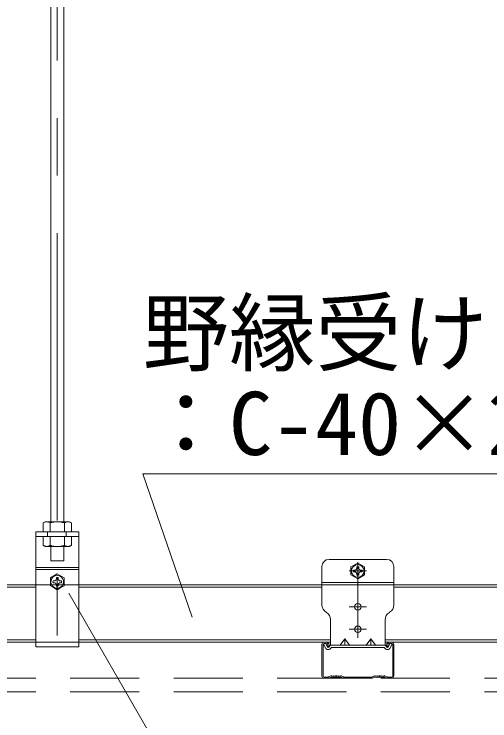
# Model space of a CAD drawing. Units: millimetres at full size, sheet at 1:40; details may follow other scales. Extents: x -7800 to 7800, y -5578 to 5485.
# Drawn here: x -4341.4 to -4010.6, y -1120.5 to -628.8 of the extents above; entities that cross this region are included whole.
import ezdxf
from ezdxf.enums import TextEntityAlignment as Align

# ---------------------------------------------------------------- set-up
doc = ezdxf.new("R2010")
doc.units = ezdxf.units.MM
doc.header["$LTSCALE"] = 40
doc.linetypes.add('CHAIN1', pattern=[8, 5, -1, 1, -1])
doc.linetypes.add('DASHED1', pattern=[1.8, 1.2, -0.6])
for name, color, linetype, lineweight in [('2-0_中心線', 4, 'CHAIN1', 9), ('2-1_吊り材', 4, 'DASHED1', 9), ('2-2_野縁受け', 3, 'Continuous', 18), ('2-3_野縁', 7, 'Continuous', 18), ('2-6_文字', 3, 'Continuous', 18), ('2-A_クリップ', 3, 'Continuous', 18), ('2-C_パネル', 4, 'DASHED1', 9)]:
    doc.layers.add(name, color=color, linetype=linetype, lineweight=lineweight)
doc.styles.add('ＭＳ ゴシック', font='')
doc.styles.get('ＭＳ ゴシック').set_extended_font_data('MS Gothic')

msp = doc.modelspace()

# ---------------------------------------------------------------- linework, layer by layer
at = {"layer": '2-0_中心線'}
for p, q in [((-4311.38, -141.16), (-4311.38, -1074.97)), ((-4102.38, -1010.16), (-4102.38, -1062.76)), ((-4108.38, -1016.16), (-4096.38, -1016.16)), ((-4096.38, -1041.16), (-4108.38, -1041.16)), ((-4096.38, -1056.76), (-4108.38, -1056.76))]:
    msp.add_line(p, q, dxfattribs=at)
at = {"layer": '2-1_吊り材', "color": 3, "linetype": 'Continuous', "lineweight": 18}
for p, q in [((-4315.88, -156.26), (-4315.88, -981.96)), ((-4306.88, -156.26), (-4306.88, -981.96))]:
    msp.add_line(p, q, dxfattribs=at)
at = {"layer": '2-1_吊り材', "color": 7, "linetype": 'Continuous', "lineweight": 18}
for p, q in [((-4319.87, -981.96), (-4321.18, -982.72)), ((-4321.18, -988.96), (-4321.18, -982.72)), ((-4319.87, -981.96), (-4315.72, -981.96)), ((-4316.28, -988.96), (-4316.28, -982.72)), ((-4315.72, -981.96), (-4302.9, -981.96)), ((-4306.48, -988.96), (-4306.48, -982.72)), ((-4302.9, -981.96), (-4301.58, -982.72)), ((-4301.58, -988.96), (-4301.58, -982.72)), ((-4326.38, -1068.96), (-4326.38, -988.96)), ((-4326.38, -988.96), (-4296.38, -988.96)), ((-4321.18, -988.96), (-4301.58, -988.96)), ((-4296.38, -988.96), (-4296.38, -1068.96)), ((-4326.38, -1013.76), (-4296.38, -1013.76)), ((-4326.38, -1015.14), (-4296.38, -1015.14)), ((-4311.43, -1018.26), (-4316.19, -1021.01)), ((-4316.19, -1021.01), (-4316.19, -1026.51)), ((-4312.03, -1020.82), (-4312.03, -1021.38)), ((-4311.43, -1018.26), (-4306.67, -1021.01)), ((-4310.83, -1020.82), (-4310.83, -1021.38)), ((-4310.83, -1020.82), (-4310.83, -1021.63)), ((-4306.67, -1021.01), (-4306.67, -1026.51)), ((-4314.03, -1027.76), (-4316.19, -1026.51)), ((-4314.37, -1023.16), (-4313.78, -1023.16)), ((-4314.37, -1024.36), (-4313.78, -1024.36)), ((-4312.03, -1026.7), (-4312.03, -1026.14)), ((-4310.83, -1026.7), (-4310.83, -1025.88)), ((-4310.83, -1026.7), (-4310.83, -1026.14)), ((-4308.49, -1023.16), (-4309.08, -1023.16)), ((-4308.49, -1024.36), (-4309.08, -1024.36)), ((-4308.83, -1027.76), (-4306.67, -1026.51)), ((-4311.43, -1029.26), (-4314.03, -1027.76)), ((-4311.43, -1029.26), (-4308.83, -1027.76)), ((-4296.38, -1068.96), (-4326.38, -1068.96))]:
    msp.add_line(p, q, dxfattribs=at)
at = {"layer": '2-1_吊り材', "color": 7, "lineweight": 18}
for p, q in [((-4326.38, -992.16), (-4296.38, -992.16)), ((-4321.18, -992.16), (-4321.18, -998.4)), ((-4301.58, -992.16), (-4321.18, -992.16)), ((-4318.21, -988.96), (-4318.21, -992.16)), ((-4316.28, -992.16), (-4316.28, -998.4)), ((-4306.48, -992.16), (-4306.48, -998.4)), ((-4305.21, -988.96), (-4305.21, -992.16)), ((-4301.58, -992.16), (-4301.58, -998.4)), ((-4319.87, -999.16), (-4321.18, -998.4)), ((-4302.9, -999.16), (-4319.87, -999.16)), ((-4315.88, -999.16), (-4315.88, -1009.2)), ((-4306.88, -999.16), (-4306.88, -1009.2)), ((-4302.9, -999.16), (-4301.58, -998.4)), ((-4315.88, -1009.2), (-4306.88, -1009.2)), ((-4296.38, -1025.76), (-4326.38, -1025.76)), ((-4296.38, -1065.76), (-4326.38, -1065.76))]:
    msp.add_line(p, q, dxfattribs=at)
at = {"layer": '2-1_吊り材', "color": 7, "linetype": 'Continuous', "lineweight": 18}
for centre, radius, start, end in [((-4317.98, -988.73), 6.81, 96.3429, 118.0413), ((-4318.9, -986.84), 4.88, 57.5712, 88.0446), ((-4311.38, -998.17), 16.22, 72.412, 107.588), ((-4303.87, -986.84), 4.88, 91.9554, 122.4288), ((-4304.79, -988.73), 6.81, 61.9587, 83.6571), ((-4311.43, -1023.76), 4.4, 294.6199, 245.3801), ((-4313.63, -1021.56), 1.6, 264.363, 6.6734), ((-4311.43, -1023.76), 3, 78.463, 101.537), ((-4309.24, -1021.56), 1.6, 173.3265, 275.637), ((-4311.43, -1023.76), 3, 168.463, 191.5133), ((-4313.63, -1025.96), 1.6, 353.3265, 95.637), ((-4311.43, -1023.76), 3, 258.463, 281.537), ((-4309.24, -1025.96), 1.6, 84.363, 186.6735), ((-4311.43, -1023.76), 3, 348.4867, 11.537), ((-4311.43, -1023.76), 4.4, 245.3801, 294.6199)]:
    msp.add_arc(centre, radius, start, end, dxfattribs=at)
at = {"layer": '2-1_吊り材', "color": 7, "lineweight": 18}
for centre, radius, start, end in [((-4317.98, -992.39), 6.81, 241.9587, 263.6571), ((-4318.9, -994.28), 4.88, 271.9554, 302.4288), ((-4311.38, -982.94), 16.22, 252.412, 287.588), ((-4303.87, -994.28), 4.88, 237.5712, 268.0446), ((-4304.79, -992.39), 6.81, 276.3429, 298.0413)]:
    msp.add_arc(centre, radius, start, end, dxfattribs=at)
at = {"layer": '2-2_野縁受け'}
for p, q in [((-4326.38, -1025.76), (-4380.38, -1025.76)), ((-4326.38, -1027.36), (-4380.38, -1027.36)), ((-4296.38, -1025.76), (-4127.38, -1025.76)), ((-4296.38, -1027.36), (-4127.38, -1027.36)), ((-4077.38, -1025.76), (-3824.38, -1025.76)), ((-4077.38, -1027.36), (-3883.41, -1027.36)), ((-4326.38, -1064.16), (-4386.38, -1064.16)), ((-4326.38, -1065.76), (-4386.38, -1065.76)), ((-4296.38, -1064.16), (-4121.38, -1064.16)), ((-4296.38, -1065.76), (-4121.38, -1065.76)), ((-4083.38, -1064.16), (-3883.41, -1064.16)), ((-4083.38, -1065.76), (-3818.38, -1065.76))]:
    msp.add_line(p, q, dxfattribs=at)
at = {"layer": '2-3_野縁'}
for p, q in [((-4124.38, -1065.76), (-4125.88, -1065.76)), ((-4124.38, -1066.56), (-4125.88, -1066.56)), ((-4078.88, -1065.76), (-4080.38, -1065.76)), ((-4078.88, -1066.56), (-4080.38, -1066.56)), ((-4127.38, -1067.26), (-4127.38, -1089.26)), ((-4126.58, -1067.26), (-4126.58, -1089.26)), ((-4123.18, -1068.76), (-4123.18, -1067.76)), ((-4123.18, -1068.76), (-4122.38, -1068.76)), ((-4122.38, -1068.76), (-4122.38, -1067.76)), ((-4082.38, -1067.76), (-4082.38, -1068.76)), ((-4082.38, -1068.76), (-4081.58, -1068.76)), ((-4081.58, -1067.76), (-4081.58, -1068.76)), ((-4078.18, -1089.26), (-4078.18, -1067.26)), ((-4077.38, -1089.26), (-4077.38, -1067.26)), ((-4125.88, -1089.96), (-4122.81, -1089.96)), ((-4125.88, -1090.76), (-4122.57, -1090.76)), ((-4121.14, -1089.23), (-4122.69, -1089.93)), ((-4122.57, -1090.76), (-4120.81, -1089.96)), ((-4120.46, -1090.02), (-4120.53, -1089.97)), ((-4120.04, -1089.33), (-4120.11, -1089.29)), ((-4119.73, -1089.33), (-4119.66, -1089.29)), ((-4119.31, -1090.02), (-4119.24, -1089.97)), ((-4118.86, -1090.02), (-4118.93, -1089.97)), ((-4118.44, -1089.33), (-4118.51, -1089.29)), ((-4118.13, -1089.33), (-4118.06, -1089.29)), ((-4117.71, -1090.02), (-4117.64, -1089.97)), ((-4117.26, -1090.02), (-4117.33, -1089.97)), ((-4116.84, -1089.33), (-4116.91, -1089.29)), ((-4116.53, -1089.33), (-4116.46, -1089.29)), ((-4116.11, -1090.02), (-4116.04, -1089.97)), ((-4115.66, -1090.02), (-4115.73, -1089.97)), ((-4115.24, -1089.33), (-4115.31, -1089.29)), ((-4114.93, -1089.33), (-4114.86, -1089.29)), ((-4114.51, -1090.02), (-4114.44, -1089.97)), ((-4114.16, -1089.96), (-4112.39, -1090.76)), ((-4113.83, -1089.23), (-4112.28, -1089.93)), ((-4112.39, -1090.76), (-4092.37, -1090.76)), ((-4112.16, -1089.96), (-4092.61, -1089.96)), ((-4090.94, -1089.23), (-4092.49, -1089.93)), ((-4090.61, -1089.96), (-4092.37, -1090.76)), ((-4090.26, -1090.02), (-4090.33, -1089.97)), ((-4089.84, -1089.33), (-4089.91, -1089.29)), ((-4089.53, -1089.33), (-4089.46, -1089.29)), ((-4089.11, -1090.02), (-4089.04, -1089.97)), ((-4088.66, -1090.02), (-4088.73, -1089.97)), ((-4088.24, -1089.33), (-4088.31, -1089.29)), ((-4087.93, -1089.33), (-4087.86, -1089.29)), ((-4087.51, -1090.02), (-4087.44, -1089.97)), ((-4087.06, -1090.02), (-4087.13, -1089.97)), ((-4086.64, -1089.33), (-4086.71, -1089.29)), ((-4086.33, -1089.33), (-4086.26, -1089.29)), ((-4085.91, -1090.02), (-4085.84, -1089.97)), ((-4085.46, -1090.02), (-4085.53, -1089.97)), ((-4085.04, -1089.33), (-4085.11, -1089.29)), ((-4084.73, -1089.33), (-4084.66, -1089.29)), ((-4084.31, -1090.02), (-4084.24, -1089.97)), ((-4082.19, -1090.76), (-4083.96, -1089.96)), ((-4083.63, -1089.23), (-4082.08, -1089.93)), ((-4082.19, -1090.76), (-4078.88, -1090.76)), ((-4081.96, -1089.96), (-4078.88, -1089.96))]:
    msp.add_line(p, q, dxfattribs=at)
for centre, radius, start, end in [((-4125.88, -1067.26), 1.5, 90, 180), ((-4125.88, -1067.26), 0.7, 90, 180), ((-4124.38, -1067.76), 2, 0, 90), ((-4124.38, -1067.76), 1.2, 0, 90), ((-4080.38, -1067.76), 2, 90, 180), ((-4080.38, -1067.76), 1.2, 90, 180), ((-4078.88, -1067.26), 1.5, 0, 90), ((-4078.88, -1067.26), 0.7, 0, 90), ((-4125.88, -1089.26), 1.5, 180, 270), ((-4125.88, -1089.26), 0.7, 180, 270), ((-4122.81, -1089.66), 0.3, 270, 294.4465), ((-4122.81, -1089.66), 1.1, 270, 294.4465), ((-4120.68, -1090.23), 1.1, 58.5241, 114.4465), ((-4120.68, -1090.23), 0.3, 58.5241, 114.4465), ((-4119.88, -1089.08), 1.1, 238.524, 301.4759), ((-4119.88, -1089.08), 0.3, 238.524, 301.4759), ((-4119.08, -1090.23), 1.1, 58.5241, 121.4759), ((-4119.08, -1090.23), 0.3, 58.5241, 121.4759), ((-4118.28, -1089.08), 1.1, 238.524, 301.4759), ((-4118.28, -1089.08), 0.3, 238.524, 301.4759), ((-4117.48, -1090.23), 1.1, 90, 121.4759), ((-4117.48, -1090.23), 0.3, 90, 121.4759), ((-4117.48, -1090.23), 1.1, 58.5241, 90), ((-4117.48, -1090.23), 0.3, 58.5241, 90), ((-4116.68, -1089.08), 1.1, 238.524, 301.4759), ((-4116.68, -1089.08), 0.3, 238.524, 301.4759), ((-4115.88, -1090.23), 1.1, 58.5241, 121.4759), ((-4115.88, -1090.23), 0.3, 58.5241, 121.4759), ((-4115.08, -1089.08), 1.1, 238.524, 301.4759), ((-4115.08, -1089.08), 0.3, 238.524, 301.4759), ((-4114.28, -1090.23), 1.1, 65.5535, 121.4759), ((-4114.28, -1090.23), 0.3, 65.5535, 121.4759), ((-4112.15, -1089.66), 1.1, 245.5535, 269.6159), ((-4112.15, -1089.66), 0.3, 245.5535, 270), ((-4092.61, -1089.66), 0.3, 270, 294.4465), ((-4092.61, -1089.66), 1.1, 270.3841, 294.4465), ((-4090.48, -1090.23), 1.1, 58.5241, 114.4465), ((-4090.48, -1090.23), 0.3, 58.5241, 114.4465), ((-4089.68, -1089.08), 1.1, 238.524, 301.4759), ((-4089.68, -1089.08), 0.3, 238.524, 301.4759), ((-4088.88, -1090.23), 1.1, 58.5241, 121.4759), ((-4088.88, -1090.23), 0.3, 58.5241, 121.4759), ((-4088.08, -1089.08), 1.1, 238.524, 301.4759), ((-4088.08, -1089.08), 0.3, 238.524, 301.4759), ((-4087.28, -1090.23), 1.1, 90, 121.4759), ((-4087.28, -1090.23), 0.3, 90, 121.4759), ((-4087.28, -1090.23), 1.1, 58.5241, 90), ((-4087.28, -1090.23), 0.3, 58.5241, 90), ((-4086.48, -1089.08), 1.1, 238.524, 301.4759), ((-4086.48, -1089.08), 0.3, 238.524, 301.4759), ((-4085.68, -1090.23), 1.1, 58.5241, 121.4759), ((-4085.68, -1090.23), 0.3, 58.5241, 121.4759), ((-4084.88, -1089.08), 1.1, 238.524, 301.4759), ((-4084.88, -1089.08), 0.3, 238.524, 301.4759), ((-4084.08, -1090.23), 1.1, 65.5535, 121.4759), ((-4084.08, -1090.23), 0.3, 65.5535, 121.4759), ((-4081.95, -1089.66), 1.1, 245.5535, 270), ((-4081.95, -1089.66), 0.3, 245.5535, 270), ((-4078.88, -1089.26), 1.5, 270, 0), ((-4078.88, -1089.26), 0.7, 270, 0)]:
    msp.add_arc(centre, radius, start, end, dxfattribs=at)
at = {"layer": '2-6_文字', "color": 7}
for p, q in [((-4217.5, -1048.4), (-4252, -948.72)), ((-4252, -948.72), (-3802, -948.72)), ((-4303.44, -1031.61), (-4161.57, -1277.34))]:
    msp.add_line(p, q, dxfattribs=at)
at = {"layer": '2-A_クリップ'}
for p, q in [((-4122.38, -1008.16), (-4102.38, -1008.16)), ((-4102.43, -1010.66), (-4107.19, -1013.41)), ((-4102.43, -1010.66), (-4097.67, -1013.41)), ((-4082.38, -1008.16), (-4102.38, -1008.16)), ((-4127.38, -1013.16), (-4127.38, -1039.76)), ((-4107.19, -1013.41), (-4107.19, -1018.91)), ((-4105.37, -1015.56), (-4104.78, -1015.56)), ((-4105.37, -1016.76), (-4104.78, -1016.76)), ((-4103.03, -1013.22), (-4103.03, -1013.78)), ((-4101.83, -1013.22), (-4101.83, -1014.03)), ((-4101.83, -1013.22), (-4101.83, -1013.78)), ((-4099.49, -1015.56), (-4100.08, -1015.56)), ((-4099.49, -1016.76), (-4100.08, -1016.76)), ((-4097.67, -1013.41), (-4097.67, -1018.91)), ((-4077.38, -1013.16), (-4077.38, -1039.76)), ((-4102.43, -1021.66), (-4107.19, -1018.91)), ((-4103.03, -1019.1), (-4103.03, -1018.54)), ((-4102.43, -1021.66), (-4097.67, -1018.91)), ((-4101.83, -1019.1), (-4101.83, -1018.28)), ((-4101.83, -1019.1), (-4101.83, -1018.54)), ((-4127.38, -1024.16), (-4102.38, -1024.16)), ((-4077.38, -1024.16), (-4102.38, -1024.16)), ((-4124.47, -1044.91), (-4124.3, -1045.01)), ((-4080.3, -1044.91), (-4080.47, -1045.01)), ((-4121.38, -1050.16), (-4121.38, -1067.76)), ((-4083.38, -1050.16), (-4083.38, -1067.76)), ((-4124.78, -1066.37), (-4126.21, -1067.08)), ((-4123.45, -1069.04), (-4124.78, -1066.37)), ((-4111.38, -1063.29), (-4114.63, -1067.76)), ((-4111.38, -1063.29), (-4111.38, -1067.76)), ((-4111.38, -1063.29), (-4108.13, -1067.76)), ((-4093.38, -1063.29), (-4096.63, -1067.76)), ((-4093.38, -1063.29), (-4090.13, -1067.76)), ((-4093.38, -1063.29), (-4093.38, -1067.76)), ((-4081.32, -1069.04), (-4079.99, -1066.37)), ((-4079.99, -1066.37), (-4078.55, -1067.08)), ((-4124.88, -1069.75), (-4126.21, -1067.08)), ((-4122.63, -1069.15), (-4121.38, -1067.76)), ((-4121.44, -1070.22), (-4120.67, -1069.36)), ((-4121.38, -1067.76), (-4102.38, -1067.76)), ((-4120.67, -1069.36), (-4102.38, -1069.36)), ((-4083.38, -1067.76), (-4102.38, -1067.76)), ((-4084.1, -1069.36), (-4102.38, -1069.36)), ((-4083.33, -1070.22), (-4084.1, -1069.36)), ((-4082.14, -1069.15), (-4083.38, -1067.76)), ((-4079.89, -1069.75), (-4078.55, -1067.08))]:
    msp.add_line(p, q, dxfattribs=at)
at = {"layer": '2-A_クリップ', "linetype": 'DASHED1'}
for p in [(-4127.38, -1025.76), (-4077.38, -1025.76)]:
    msp.add_line(p, (-4102.38, -1025.76), dxfattribs=at)
at = {"layer": '2-A_クリップ'}
for centre, radius in [((-4102.43, -1016.16), 4.4), ((-4102.38, -1041.16), 2.25), ((-4102.38, -1056.76), 2.25)]:
    msp.add_circle(centre, radius, dxfattribs=at)
for centre, radius, start, end in [((-4122.38, -1013.16), 5, 90, 180), ((-4082.38, -1013.16), 5, 0, 90), ((-4102.43, -1016.16), 3, 168.463, 191.5133), ((-4104.63, -1013.96), 1.6, 264.363, 6.6734), ((-4104.63, -1018.36), 1.6, 353.3265, 95.637), ((-4102.43, -1016.16), 3, 78.463, 101.537), ((-4100.24, -1013.96), 1.6, 173.3265, 275.637), ((-4100.24, -1018.36), 1.6, 84.363, 186.6735), ((-4102.43, -1016.16), 3, 348.4867, 11.537), ((-4102.43, -1016.16), 3, 258.463, 281.537), ((-4121.38, -1039.76), 6, 180, 239.0369), ((-4083.38, -1039.76), 6, 300.9631, 0), ((-4127.38, -1050.16), 6, 0, 59.0369), ((-4077.38, -1050.16), 6, 120.9631, 180), ((-4123, -1068.82), 2.1, 206.5, 318.1581), ((-4123, -1068.82), 0.5, 206.5, 318.1581), ((-4081.76, -1068.82), 2.1, 221.8419, 333.5), ((-4081.76, -1068.82), 0.5, 221.8419, 333.5)]:
    msp.add_arc(centre, radius, start, end, dxfattribs=at)
at = {"layer": '2-C_パネル'}
for p, q in [((-4590.39, -1090.76), (-2250.81, -1090.76)), ((-4590.39, -1100.26), (-2250.81, -1100.26))]:
    msp.add_line(p, q, dxfattribs=at)

# ---------------------------------------------------------------- texts
at = {"layer": '2-6_文字', "color": 7, "style": 'ＭＳ ゴシック'}
for s, p in [('野縁受け', (-4252, -885.75)), ('：C-40×20×1.6', (-4252, -948.72))]:
    msp.add_text(s, height=43.99, dxfattribs=at).set_placement(p, align=Align.BOTTOM_LEFT)

doc.saveas('drawing.dxf')
